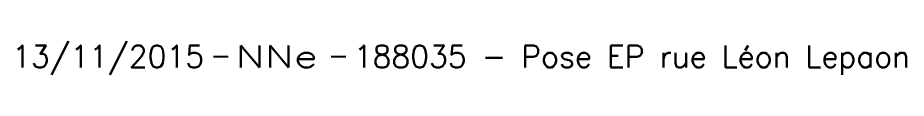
# Model space of a CAD drawing. Header units: millimetres. Extents: x 257011 to 257981, y 142997 to 144000.
# Drawn here: x 257941.76 to 257972.1, y 143738.43 to 143739.57 of the extents above; entities that cross this region are included whole.
import ezdxf
from ezdxf.enums import TextEntityAlignment as Align

# ---------------------------------------------------------------- set-up
doc = ezdxf.new("R2010")
doc.units = ezdxf.units.MM
doc.layers.get('0').update_dxf_attribs({"linetype": 'CONTINUOUS'})
doc.layers.add('E_910', color=7, linetype='CONTINUOUS', plot=False)
doc.styles.get("Standard").update_dxf_attribs({"font": 'romans.shx', "width": 0.85})

# ---------------------------------------------------------------- blocks, each defined once
blk = doc.blocks.new('GIS_MODF')
at = {"color": 0, "linetype": 'Continuous', "flags": 128}
for points in [[(-2.257, -0.012), (-1.757, -0.012)], [(1.758, -0.012), (2.258, -0.012)]]:
    blk.add_lwpolyline(points, dxfattribs=at)
at = {"color": 0, "linetype": 'Continuous'}
blk.add_attdef('DATE', text='', height=0.75, dxfattribs=at).set_placement((-2.583, -0.387), align=Align.RIGHT)
at = {"color": 0, "linetype": 'Continuous', "width": 3.590909}
blk.add_attdef('USER', text='', height=0.75, dxfattribs=at).set_placement((-1.516, -0.387), (1.306, -0.387), align=Align.FIT)
at = {"color": 0, "linetype": 'Continuous'}
blk.add_attdef('DESC', (2.528, -0.387), '', height=0.75, dxfattribs=at)

msp = doc.modelspace()

# ---------------------------------------------------------------- block references
at = {"layer": 'E_910'}
ref = msp.add_blockref('GIS_MODF', (257950.702, 143739.065), dxfattribs=at)
ref.add_attrib('DATE', '13/11/2015', dxfattribs={"layer": '0', "color": 0, "linetype": 'Continuous', "height": 0.75}).set_placement((257948.119, 143738.678), align=Align.RIGHT)
ref.add_attrib('USER', 'NNe', dxfattribs={"layer": '0', "color": 0, "linetype": 'Continuous', "height": 0.75, "width": 1.338983}).set_placement((257949.186, 143738.678), (257952.008, 143738.678), align=Align.FIT)
ref.add_attrib('DESC', '188035 - Pose EP rue Léon Lepaon', (257953.23, 143738.678), dxfattribs={"layer": '0', "color": 0, "linetype": 'Continuous', "height": 0.75})

doc.saveas('drawing.dxf')
